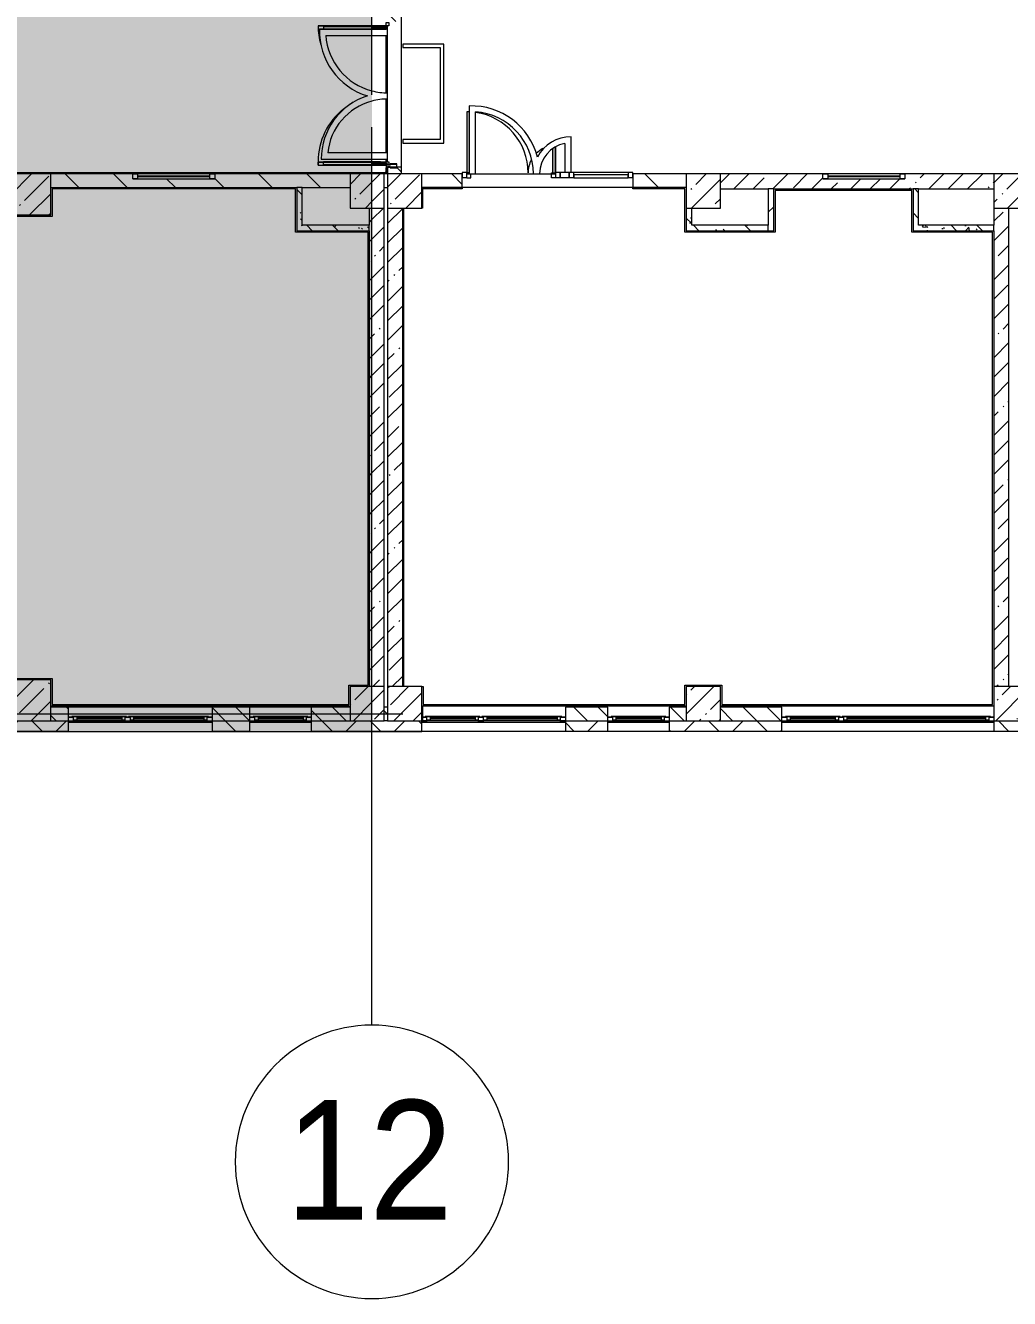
# Model space of a CAD drawing. Header units: millimetres. Extents: x -5507 to 191320, y -8553 to 29000.
# Drawn here: x 95580 to 109980, y -8553 to 10073 of the extents above; entities that cross this region are included whole.
import ezdxf

# ---------------------------------------------------------------- set-up
doc = ezdxf.new("R2010")
doc.units = ezdxf.units.MM
doc.linetypes.add('Осевая', pattern=[3175, 635, -476.25, 1587.5, -476.25])
doc.layers.add('A-DETL-GENF-4', color=7, linetype='Continuous', lineweight=9, true_color=0xc0c0c0, transparency=0.4)
for name, color, linetype, lineweight, true_color in [('A-DETL-GENF-5', 7, 'Continuous', 5, 0xb7b7b7), ('A-DETL-GENF-6', 7, 'Continuous', 5, 0xaaaaaa), ('A-DETL-GENF-7', 7, 'Continuous', 5, 0xe2e2e2), ('A-DOOR-1', 7, 'Continuous', 5, 0xaaaaaa), ('A-DOOR-2', 7, 'Continuous', 5, 0xe2e2e2), ('A-DOOR-3', 7, 'Continuous', 5, 0xb7b7b7), ('A-FLOR-1', 7, 'Continuous', 5, 0xb7b7b7), ('A-FLOR-2', 7, 'Continuous', 5, 0xaaaaaa), ('A-GLAZ-3', 7, 'Continuous', 5, 0x737373), ('A-WALL-5', 7, 'Continuous', 5, 0x737373), ('A-WALL-6', 7, 'Continuous', 9, 0x737373), ('I-WALL-3', 7, 'Continuous', 5, 0x737373), ('I-WALL-4', 7, 'Continuous', 5, 0x787878), ('S-COLS-1', 7, 'Continuous', 5, 0x737373)]:
    doc.layers.add(name, color=color, linetype=linetype, lineweight=lineweight, true_color=true_color)
for name, color, linetype, lineweight in [('A-GLAZ-2', 7, 'Continuous', 5), ('A-GLAZ-CURT-1', 7, 'Continuous', 5), ('A-GLAZ-CWMG-1', 7, 'Continuous', 5), ('A-WALL', 7, 'Continuous', 9), ('A-WALL-4', 7, 'Continuous', 5), ('I-WALL-2', 7, 'Continuous', 5), ('S-COLS-2', 7, 'Continuous', 5), ('Оси', 7, 'Continuous', 9), ('Оси-1', 7, 'Continuous', 20), ('Оси-2', 7, 'Осевая', 9)]:
    doc.layers.add(name, color=color, linetype=linetype, lineweight=lineweight)
doc.styles.add('Arial_1', font='arial.ttf', dxfattribs={"width": 0.9, "height": 1750})
pattern_1 = [(135, (62339.98, 0), (-176.7767, -176.7767), [])]
pattern_2 = [(45, (62340, 0), (-353.5534, 353.5534), []), (135, (62340, 0), (-353.5534, -353.5534), [])]
pattern_3 = [(45, (62340, 0), (-285.123, 285.123), []), (45, (62625.1, 0), (-285.123, 285.123), [504.031, -100.806, 16.764, -84.042])]
pattern_4 = [(135, (62340, 0), (-377.171, -377.171), [533.4, -88.9, 17.78, -88.9]), (135, (62340, 376.94), (-377.171, -377.171), []), (50, (62340, 0), (637.6445, -55.7866), [66.675, -733.425]), (355, (62340, 0), (-123.349, 668.699), [53.34, -586.74]), (100.451, (62393.1, -4.65), (514.299, 612.908), [56.665, -623.315]), (46.184, (62340, 177.8), (948.776, -147.15), [100.012, -1100.137]), (96.636, (62419, 165.5), (830.909, 865.997), [84.998, -934.973]), (351.184, (62340, 177.8), (830.918, 865.988), [80.01, -880.11]), (21, (62428.9, 133.35), (530.6506, -357.928), [66.675, -733.425]), (326, (62428.9, 133.35), (216.308, 644.6585), [53.34, -586.74]), (71.451, (62473.1, 103.5), (746.9596, 286.724), [56.665, -623.315]), (37.5, (62339.98, 0), (10.8105, 295.9426), [16.764, -562.864, 16.764, -578.866, -588.962]), (37.5, (62339.98, 0), (10.8105, 295.9426), [-1175.258, 16.764, -572.198]), (7.5, (62339.98, 0), (233.8692, 350.6318), [16.764, -322.834, 16.764, -549.529, -224.472]), (7.5, (62339.98, 0), (233.8692, 350.6318), [-905.891, 16.764, -207.708]), (327.5, (62141.73, 0), (474.5678, -20.0513), [16.764, -205.486, 16.764, -676.656, -920.115]), (327.5, (62141.73, 0), (474.5678, -20.0513), [-915.67, 16.764, -903.351]), (317.5, (62052.83, 0), (518.452, 88.9934), [16.764, -272.161, 16.764, -443.738, -653.415]), (317.5, (62052.83, 0), (518.452, 88.9934), [-749.427, 16.764, -636.651])]
pattern_5 = [(45, (-38240, -150), (-285.123, 285.123), []), (45, (-37954.88, -150), (-285.123, 285.123), [504.031, -100.806, 16.764, -84.042])]
pattern_6 = [(45, (-38240, -7650), (-285.123, 285.123), []), (45, (-37954.88, -7650), (-285.123, 285.123), [504.031, -100.806, 16.764, -84.042])]
pattern_7 = [(135, (62340, 0), (-353.5534, -353.5534), [])]

# ---------------------------------------------------------------- blocks, each defined once
blk = doc.blocks.new('BSC_Колонна _Прямоугольная - 500х500-23286270-3_5_1_птичка')
at = {"layer": 'S-COLS-2'}
h = blk.add_hatch(dxfattribs=at)
h.set_pattern_fill('FP_41', color=256, style=0, pattern_type=2)
h.set_pattern_definition([(45, (-38790, -7650), (-285.123, 285.123), []), (45, (-38504.88, -7650), (-285.123, 285.123), [504.031, -100.806, 16.764, -84.042])])
h.paths.add_polyline_path([(-250, -250), (250, -250), (250, 250), (-250, 250), (-250, 101)])
for p, q in [((250, 250), (-250, 250)), ((-250, 250), (-250, -250)), ((250, -250), (250, 250)), ((-250, -250), (250, -250))]:
    blk.add_line(p, q, dxfattribs=at)
blk = doc.blocks.new('BSC_Колонна _Прямоугольная - 500х500-V25-3_5_1_птичка')
at = {"layer": 'S-COLS-2'}
h = blk.add_hatch(dxfattribs=at)
h.set_pattern_fill('FP_42', color=256, style=0, pattern_type=2)
h.set_pattern_definition([(45, (-43160, -7650), (-285.123, 285.123), []), (45, (-42874.88, -7650), (-285.123, 285.123), [504.031, -100.806, 16.764, -84.042])])
h.paths.add_polyline_path([(250, -250), (250, 250), (-250, 250), (-250, -250)])
for p, q in [((250, 250), (-250, 250)), ((-250, 250), (-250, -250)), ((250, -250), (250, 250)), ((-250, -250), (250, -250))]:
    blk.add_line(p, q, dxfattribs=at)
blk = doc.blocks.new('BSC_Колонна _Прямоугольная - 500х500-V26-3_5_1_птичка')
at = {"layer": 'S-COLS-2'}
h = blk.add_hatch(dxfattribs=at)
h.set_pattern_fill('FP_43', color=256, style=0, pattern_type=2)
h.set_pattern_definition([(45, (-47660, -7650), (-285.123, 285.123), []), (45, (-47374.88, -7650), (-285.123, 285.123), [504.031, -100.806, 16.764, -84.042])])
h.paths.add_polyline_path([(250, -250), (250, 250), (-250, 250), (-250, -250), (-115, -250)])
for p, q in [((250, 250), (-250, 250)), ((-250, 250), (-250, -250)), ((250, -250), (250, 250)), ((-250, -250), (250, -250))]:
    blk.add_line(p, q, dxfattribs=at)
blk = doc.blocks.new('BSC_Колонна _Прямоугольная - 500х500-V31-3_5_1_птичка')
at = {"layer": 'S-COLS-2'}
h = blk.add_hatch(dxfattribs=at)
h.set_pattern_fill('FP_48', color=256, style=0, pattern_type=2)
h.set_pattern_definition([(45, (-38790, -150), (-285.123, 285.123), []), (45, (-38504.88, -150), (-285.123, 285.123), [504.031, -100.806, 16.764, -84.042])])
h.paths.add_polyline_path([(250, -250), (250, 250), (-250, 250), (-250, -250)])
for p, q in [((250, 250), (-250, 250)), ((-250, 250), (-250, -250)), ((250, -250), (250, 250)), ((-250, -250), (250, -250))]:
    blk.add_line(p, q, dxfattribs=at)
blk = doc.blocks.new('BSC_Колонна _Прямоугольная - 500х500-V32-3_5_1_птичка')
at = {"layer": 'S-COLS-2'}
h = blk.add_hatch(dxfattribs=at)
h.set_pattern_fill('FP_49', color=256, style=0, pattern_type=2)
h.set_pattern_definition([(45, (-43160, -150), (-285.123, 285.123), []), (45, (-42874.88, -150), (-285.123, 285.123), [504.031, -100.806, 16.764, -84.042])])
h.paths.add_polyline_path([(250, -250), (250, 250), (-250, 250), (-250, -250)])
for p, q in [((250, 250), (-250, 250)), ((-250, 250), (-250, -250)), ((250, -250), (250, 250)), ((-250, -250), (250, -250))]:
    blk.add_line(p, q, dxfattribs=at)
blk = doc.blocks.new('BSC_Колонна _Прямоугольная - 500х500-V33-3_5_1_птичка')
at = {"layer": 'S-COLS-2'}
h = blk.add_hatch(dxfattribs=at)
h.set_pattern_fill('FP_50', color=256, style=0, pattern_type=2)
h.set_pattern_definition([(45, (-47660, -150), (-285.123, 285.123), []), (45, (-47374.88, -150), (-285.123, 285.123), [504.031, -100.806, 16.764, -84.042])])
h.paths.add_polyline_path([(-250, -250), (250, -250), (250, 250), (-250, 250)])
for p, q in [((250, 250), (-250, 250)), ((-250, 250), (-250, -250)), ((250, -250), (250, 250)), ((-250, -250), (250, -250))]:
    blk.add_line(p, q, dxfattribs=at)
blk = doc.blocks.new('BSC_Колонна _Прямоугольная - 600х600-V49-3_5_1_птичка')
at = {"layer": 'S-COLS-2'}
h = blk.add_hatch(dxfattribs=at)
h.set_pattern_fill('FP_75', color=256, style=0, pattern_type=2)
h.set_pattern_definition([(45, (-33310, -7600), (-285.123, 285.123), []), (45, (-33024.88, -7600), (-285.123, 285.123), [504.031, -100.806, 16.764, -84.042])])
h.paths.add_polyline_path([(300, -300), (300, 300), (-300, 300), (-300, -300), (252, -300)])
at = {"layer": 'S-COLS-1'}
for p, q in [((300, 300), (-300, 300)), ((-300, 300), (-300, -300)), ((300, -300), (300, 300)), ((-300, -300), (300, -300))]:
    blk.add_line(p, q, dxfattribs=at)
blk = doc.blocks.new('BSC_Колонна _Прямоугольная - 600х600-V50-3_5_1_птичка')
at = {"layer": 'S-COLS-2'}
h = blk.add_hatch(dxfattribs=at)
h.set_pattern_fill('FP_76', color=256, style=0, pattern_type=2)
h.set_pattern_definition([(45, (-33310, -200), (-285.123, 285.123), []), (45, (-33024.88, -200), (-285.123, 285.123), [504.031, -100.806, 16.764, -84.042])])
h.paths.add_polyline_path([(300, -300), (300, 300), (-300, 300), (-300, -300), (252, -300)])
at = {"layer": 'S-COLS-1'}
for p, q in [((300, 300), (-300, 300)), ((-300, 300), (-300, -300)), ((300, -300), (300, 300)), ((-300, -300), (300, -300))]:
    blk.add_line(p, q, dxfattribs=at)
blk = doc.blocks.new('120_Окно_СКБ_2Ст - 120_Окно_СКБ_2Ст 2100х2400 _мал створка справа_-22446225-3_5_1_птичка')
at = {"layer": 'A-GLAZ-3'}
for p, q in [((-1050, -127), (-1050, -57)), ((-1050, -57), (-980, -57)), ((1050, -57), (-1050, -57)), ((-980, -127), (-1050, -127)), ((-1050, -127), (-1000, -127)), ((-980, -127), (-1000, -127)), ((-1000, -127), (-1000, -137)), ((-1000, -137), (170, -137)), ((170, -137), (-1000, -137)), ((-980, -57), (-980, -127)), ((150, -87), (-980, -87)), ((-980, -87), (-980, -127)), ((-930, -137), (-930, -87)), ((-930, -107), (100, -107)), ((100, -117), (-930, -117)), ((100, -137), (100, -87)), ((150, -127), (150, -57)), ((150, -57), (220, -57)), ((150, -127), (150, -87)), ((220, -127), (150, -127)), ((170, -127), (150, -127)), ((170, -127), (200, -127)), ((170, -137), (170, -127)), ((220, -127), (200, -127)), ((200, -127), (200, -137)), ((200, -137), (1000, -137)), ((1000, -137), (200, -137)), ((220, -57), (220, -127)), ((980, -87), (220, -87)), ((220, -87), (220, -127)), ((270, -137), (270, -87)), ((270, -107), (930, -107)), ((930, -117), (270, -117)), ((930, -137), (930, -87)), ((980, -127), (980, -57)), ((980, -57), (1050, -57)), ((980, -127), (980, -87)), ((1050, -127), (980, -127)), ((1000, -127), (980, -127)), ((1000, -127), (1050, -127)), ((1000, -137), (1000, -127)), ((1050, -57), (1050, -127))]:
    blk.add_line(p, q, dxfattribs=at)
blk = doc.blocks.new('120_Окно_СКБ_1Ст - 120_Окно_СКБ_1Ст 900х2500_h_-22445987-3_5_1_птичка')
at = {"layer": 'A-GLAZ-3'}
for p, q in [((-450, -127), (-450, -57)), ((-450, -57), (-380, -57)), ((450, -57), (-450, -57)), ((-380, -127), (-450, -127)), ((-450, -127), (-400, -127)), ((-380, -127), (-400, -127)), ((-400, -127), (-400, -137)), ((-400, -137), (400, -137)), ((400, -137), (-400, -137)), ((-380, -57), (-380, -127)), ((380, -87), (-380, -87)), ((-380, -87), (-380, -127)), ((-330, -137), (-330, -87)), ((-330, -107), (330, -107)), ((330, -117), (-330, -117)), ((330, -137), (330, -87)), ((380, -127), (380, -57)), ((380, -57), (450, -57)), ((380, -127), (380, -87)), ((450, -127), (380, -127)), ((400, -127), (380, -127)), ((400, -127), (450, -127)), ((400, -137), (400, -127)), ((450, -57), (450, -127))]:
    blk.add_line(p, q, dxfattribs=at)
blk = doc.blocks.new('120_Окно_СКБ_2Ст - 120_Окно_СКБ_2Ст 3100х2500 _мал_створка слева_ 2-V56-3_5_1_птичка')
at = {"layer": 'A-GLAZ-2'}
for p, q in [((-1550, -127), (-1550, -57)), ((-1550, -57), (-1480, -57)), ((1550, -57), (-1550, -57)), ((-1480, -127), (-1550, -127)), ((-1550, -127), (-1500, -127)), ((-1480, -127), (-1500, -127)), ((-1500, -127), (-1500, -137)), ((-1500, -137), (670, -137)), ((670, -137), (-1500, -137)), ((-1480, -57), (-1480, -127)), ((650, -87), (-1480, -87)), ((-1480, -87), (-1480, -127)), ((-1430, -137), (-1430, -87)), ((-1430, -107), (600, -107)), ((600, -117), (-1430, -117)), ((600, -137), (600, -87)), ((650, -127), (650, -57)), ((650, -57), (720, -57)), ((650, -127), (650, -87)), ((720, -127), (650, -127)), ((670, -127), (650, -127)), ((670, -127), (700, -127)), ((670, -137), (670, -127)), ((720, -127), (700, -127)), ((700, -127), (700, -137)), ((700, -137), (1500, -137)), ((1500, -137), (700, -137)), ((720, -57), (720, -127)), ((1480, -87), (720, -87)), ((720, -87), (720, -127)), ((770, -137), (770, -87)), ((770, -107), (1430, -107)), ((1430, -117), (770, -117)), ((1430, -137), (1430, -87)), ((1480, -127), (1480, -57)), ((1480, -57), (1550, -57)), ((1480, -127), (1480, -87)), ((1550, -127), (1480, -127)), ((1500, -127), (1480, -127)), ((1500, -127), (1550, -127)), ((1500, -137), (1500, -127)), ((1550, -57), (1550, -127))]:
    blk.add_line(p, q, dxfattribs=at)
blk = doc.blocks.new('120_Окно_СКБ_2Ст - 120_Окно_СКБ_2Ст 2100х2400 _мал створка справа_-V57-3_5_1_птичка')
at = {"layer": 'A-GLAZ-2'}
for p, q in [((-1050, -127), (-1050, -57)), ((-1050, -57), (-980, -57)), ((1050, -57), (-1050, -57)), ((-980, -127), (-1050, -127)), ((-1050, -127), (-1000, -127)), ((-980, -127), (-1000, -127)), ((-1000, -127), (-1000, -137)), ((-1000, -137), (170, -137)), ((170, -137), (-1000, -137)), ((-980, -57), (-980, -127)), ((150, -87), (-980, -87)), ((-980, -87), (-980, -127)), ((-930, -137), (-930, -87)), ((-930, -107), (100, -107)), ((100, -117), (-930, -117)), ((100, -137), (100, -87)), ((150, -127), (150, -57)), ((150, -57), (220, -57)), ((150, -127), (150, -87)), ((220, -127), (150, -127)), ((170, -127), (150, -127)), ((170, -127), (200, -127)), ((170, -137), (170, -127)), ((220, -127), (200, -127)), ((200, -127), (200, -137)), ((200, -137), (1000, -137)), ((1000, -137), (200, -137)), ((220, -57), (220, -127)), ((980, -87), (220, -87)), ((220, -87), (220, -127)), ((270, -137), (270, -87)), ((270, -107), (930, -107)), ((930, -117), (270, -117)), ((930, -137), (930, -87)), ((980, -127), (980, -57)), ((980, -57), (1050, -57)), ((980, -127), (980, -87)), ((1050, -127), (980, -127)), ((1000, -127), (980, -127)), ((1000, -127), (1050, -127)), ((1000, -137), (1000, -127)), ((1050, -57), (1050, -127))]:
    blk.add_line(p, q, dxfattribs=at)
blk = doc.blocks.new('120_Окно_СКБ_1Ст - 120_Окно_СКБ_1Ст 900х2500_h_-V54-3_5_1_птичка')
at = {"layer": 'A-GLAZ-2'}
for p, q in [((-450, -127), (-450, -57)), ((-450, -57), (-380, -57)), ((450, -57), (-450, -57)), ((-380, -127), (-450, -127)), ((-450, -127), (-400, -127)), ((-380, -127), (-400, -127)), ((-400, -127), (-400, -137)), ((-400, -137), (400, -137)), ((400, -137), (-400, -137)), ((-380, -57), (-380, -127)), ((380, -87), (-380, -87)), ((-380, -87), (-380, -127)), ((-330, -137), (-330, -87)), ((-330, -107), (330, -107)), ((330, -117), (-330, -117)), ((330, -137), (330, -87)), ((380, -127), (380, -57)), ((380, -57), (450, -57)), ((380, -127), (380, -87)), ((450, -127), (380, -127)), ((400, -127), (380, -127)), ((400, -127), (450, -127)), ((400, -137), (400, -127)), ((450, -57), (450, -127))]:
    blk.add_line(p, q, dxfattribs=at)
blk = doc.blocks.new('BSC_Колонна _Прямоугольная - 500х500-V82-3_5_1_птичка')
at = {"layer": 'S-COLS-2'}
h = blk.add_hatch(dxfattribs=at)
h.set_pattern_fill('FP_106', color=256, style=0, pattern_type=2)
h.set_pattern_definition(pattern_5)
h.paths.add_polyline_path([(-17, -250), (70, -250), (70, 250), (-250, 250), (-250, -250)])
h = blk.add_hatch(dxfattribs=at)
h.set_pattern_fill('FP_106', color=256, style=0, pattern_type=2)
h.set_pattern_definition(pattern_5)
h.paths.add_polyline_path([(250, -250), (250, 250), (70, 250), (70, -250)])
at = {"layer": 'S-COLS-1'}
for p, q in [((70, 250), (-250, 250)), ((-250, 250), (-250, -250)), ((-250, -250), (70, -250))]:
    blk.add_line(p, q, dxfattribs=at)
at = {"layer": 'S-COLS-2'}
for p, q in [((250, 250), (70, 250)), ((250, -250), (250, 250)), ((70, -250), (250, -250))]:
    blk.add_line(p, q, dxfattribs=at)
blk = doc.blocks.new('BSC_Колонна _Прямоугольная - 500х500-V83-3_5_1_птичка')
at = {"layer": 'S-COLS-2'}
h = blk.add_hatch(dxfattribs=at)
h.set_pattern_fill('FP_107', color=256, style=0, pattern_type=2)
h.set_pattern_definition(pattern_6)
h.paths.add_polyline_path([(-17, -250), (70, -250), (70, 250), (-250, 250), (-250, -250)])
h = blk.add_hatch(dxfattribs=at)
h.set_pattern_fill('FP_107', color=256, style=0, pattern_type=2)
h.set_pattern_definition(pattern_6)
h.paths.add_polyline_path([(250, -250), (250, 250), (70, 250), (70, -250)])
at = {"layer": 'S-COLS-1'}
for p, q in [((70, 250), (-250, 250)), ((-250, 250), (-250, -250)), ((-250, -250), (70, -250))]:
    blk.add_line(p, q, dxfattribs=at)
at = {"layer": 'S-COLS-2'}
for p, q in [((250, 250), (70, 250)), ((250, -250), (250, 250)), ((70, -250), (250, -250))]:
    blk.add_line(p, q, dxfattribs=at)
blk = doc.blocks.new('120_Окно_СКБ_1Ст - 120_Окно_СКБ_1Ст 400х1200 EI30-24228909-3_5_1_птичка')
at = {"layer": 'A-GLAZ-3'}
for p, q in [((-600, 30), (-600, 100)), ((-600, 100), (-530, 100)), ((600, 100), (-600, 100)), ((-530, 30), (-600, 30)), ((-600, 30), (600, 30)), ((-530, 100), (-530, 30)), ((530, 70), (-530, 70)), ((530, 60), (-530, 60)), ((530, 30), (530, 100)), ((530, 100), (600, 100)), ((600, 30), (530, 30)), ((600, 100), (600, 30))]:
    blk.add_line(p, q, dxfattribs=at)
blk = doc.blocks.new('Прямоугольный импост - 50 x 70 мм-V159-3_5_1_птичка')
at = {"layer": 'A-GLAZ-CWMG-1'}
for p, q in [((-70, 35), (0, 35)), ((-70, -35), (-70, 35)), ((0, 35), (0, -35)), ((0, -35), (-70, -35))]:
    blk.add_line(p, q, dxfattribs=at)
blk = doc.blocks.new('Дверь_Витражная_остекление_ - ДВН_ДАО_Главный вход_1200 в свету-V160-3_5_1_птичка')
at = {"layer": 'A-DOOR-2'}
for points in [[(-647, 30), (-613, 35), (-613, 925), (-647, 922), (-647, 35)], [(607, 30), (647, 35), (647, 410), (607, 378), (607, 35)]]:
    blk.add_hatch(color=256, dxfattribs=at).paths.add_polyline_path(points)
at = {"layer": 'A-DETL-GENF-6'}
for p, q in [((-613, 925), (-647, 925)), ((-647, 925), (-647, 35)), ((607, 385), (607, 30)), ((647, 35), (647, 410)), ((-647, 30), (-613, 30)), ((-613, 30), (-647, 30)), ((-592, -40), (-592, 15)), ((592, -40), (592, 30)), ((592, 30), (647, 30)), ((607, 30), (647, 30)), ((-647, -40), (-592, -40)), ((647, -40), (592, -40))]:
    blk.add_line(p, q, dxfattribs=at)
at = {"layer": 'A-DOOR-1'}
for p, q in [((-647, 925), (-647, 35)), ((647, 410), (647, 35))]:
    blk.add_line(p, q, dxfattribs=at)
for centre, radius, start, end in [((-647, 30), 895, 87.7864, 90), ((-647, 30), 895, 360, 81.929), ((647, 30), 400, 117.1206, 134.5389), ((647, 30), 400, 151.213, 180)]:
    blk.add_arc(centre, radius, start, end, dxfattribs=at)
blk = doc.blocks.new('Системная панель - Стемалит - 40мм-V161-3_5_1_птичка')
at = {"layer": 'A-GLAZ-CURT-1'}
for p, q in [((65, 35), (-65, 35)), ((-65, 35), (-65, -35)), ((65, -35), (65, 35)), ((-65, -35), (65, -35))]:
    blk.add_line(p, q, dxfattribs=at)
blk = doc.blocks.new('Прямоугольный импост - 50 x 70 мм-V162-3_5_1_птичка')
at = {"layer": 'A-GLAZ-CWMG-1'}
for p, q in [((-35, 35), (35, 35)), ((-35, -35), (-35, 35)), ((35, 35), (35, -35)), ((35, -35), (-35, -35))]:
    blk.add_line(p, q, dxfattribs=at)
blk = doc.blocks.new('Прямоугольный импост - 50 x 70 мм-V163-3_5_1_птичка')
at = {"layer": 'A-GLAZ-CWMG-1'}
for p, q in [((0, 35), (-70, 35)), ((-70, 35), (-70, -35)), ((0, -35), (0, 35)), ((-70, -35), (0, -35))]:
    blk.add_line(p, q, dxfattribs=at)
blk = doc.blocks.new('Системная панель - Стекло - 40мм-V164-3_5_1_птичка')
at = {"layer": 'A-GLAZ-CURT-1'}
for p, q in [((397.5, 0), (-397.5, 0)), ((-397.5, 0), (-397.5, -40)), ((397.5, -40), (397.5, 0)), ((-397.5, -40), (397.5, -40))]:
    blk.add_line(p, q, dxfattribs=at)
blk = doc.blocks.new('Прямоугольный импост - 50 x 70 мм-V165-3_5_1_птичка')
at = {"layer": 'A-GLAZ-CWMG-1'}
for p, q in [((-35, 35), (35, 35)), ((-35, -35), (-35, 35)), ((35, 35), (35, -35)), ((35, -35), (-35, -35))]:
    blk.add_line(p, q, dxfattribs=at)
blk = doc.blocks.new('Прямоугольный импост - 50 x 70 мм-V166-3_5_1_птичка')
at = {"layer": 'A-GLAZ-CWMG-1'}
blk.add_line((42060, 7920), (41265, 7920), dxfattribs=at)
blk = doc.blocks.new('Прямоугольный импост - Импост структурный с накладкой - 160мм Темный-31239214-3_5_1_птичка')
at = {"layer": 'A-GLAZ-CWMG-1'}
for p, q in [((-50, 0), (-50, 17)), ((-50, 17), (0, 17)), ((-40, 0), (-50, 0)), ((-40, -40), (-40, 0)), ((0, 0), (-10, 0)), ((-10, 0), (-10, -40)), ((0, 17), (0, 0)), ((-50, -140), (-50, -40)), ((-50, -40), (-40, -40)), ((0, -140), (-50, -140)), ((-10, -40), (0, -40)), ((0, -40), (0, -140))]:
    blk.add_line(p, q, dxfattribs=at)
blk = doc.blocks.new('Дверь_Витражная_остекление_ - ДВН_ДАО_Главный вход_1800 в свету 5-32258809-3_5_1_птичка')
at = {"layer": 'A-DETL-GENF-7'}
for points in [[(-948, -56), (-948, -20), (-993, -20), (-993, -226), (-948, -226)], [(1043, -20), (998, -20), (998, -226), (1043, -226)], [(-948, -313), (-948, -226), (-993, -226), (-993, -1013), (-948, -1013)], [(1043, -313), (1043, -226), (998, -226), (998, -1013), (1043, -1013)]]:
    blk.add_hatch(color=256, dxfattribs=at).paths.add_polyline_path(points)
at = {"layer": 'A-DETL-GENF-5'}
for p, q in [((-993, -1013), (-993, -226)), ((-993, -226), (-993, -1013)), ((-983, -933), (-983, -226)), ((-948, -1013), (-948, -226)), ((-948, -1013), (-948, -226)), ((989, -933), (989, -226)), ((998, -1013), (998, -226)), ((998, -226), (998, -1013)), ((1033, -933), (1033, -226)), ((1043, -1013), (1043, -226)), ((1043, -1013), (1043, -226)), ((-993, -933), (-948, -933)), ((-993, -1013), (-948, -1013)), ((-993, -1013), (-948, -1013)), ((1043, -933), (998, -933)), ((1043, -1013), (998, -1013)), ((998, -1013), (1043, -1013))]:
    blk.add_line(p, q, dxfattribs=at)
at = {"layer": 'A-DETL-GENF-6'}
for p, q in [((-948, -20), (-993, -20)), ((-993, -226), (-993, -20)), ((-948, -20), (-993, -20)), ((-993, -20), (-993, -226)), ((-993, -100), (-948, -100)), ((-983, -226), (-983, -100)), ((-948, -226), (-948, -20)), ((-948, -226), (-948, -20)), ((989, -226), (989, -100)), ((998, -226), (998, -20)), ((998, -20), (998, -226)), ((1043, -100), (998, -100)), ((1033, -226), (1033, -100)), ((1043, -226), (1043, -20)), ((1043, -226), (1043, -20))]:
    blk.add_line(p, q, dxfattribs=at)
at = {"layer": 'A-DOOR-1'}
for p, q in [((-1043, 20), (-993, 20)), ((-1043, -20), (-1043, 20)), ((-993, 20), (-993, -20)), ((993, 20), (1043, 20)), ((993, -20), (993, 20)), ((1043, 20), (1043, -20)), ((-993, -20), (-1043, -20)), ((-993, -226), (-993, -20)), ((993, -226), (993, -20)), ((1043, -20), (993, -20))]:
    blk.add_line(p, q, dxfattribs=at)
at = {"layer": 'A-DOOR-3'}
for p, q in [((-993, -1013), (-993, -226)), ((993, -1013), (993, -226))]:
    blk.add_line(p, q, dxfattribs=at)
for centre, start, end in [((993, -20), 208.9884, 212.16), ((993, -20), 218.4779, 270), ((-993, -20), 270, 285.599)]:
    blk.add_arc(centre, 993, start, end, dxfattribs=at)
blk = doc.blocks.new('Прямоугольный импост - Импост структурный с накладкой - 160мм Темный-31915521-3_5_1_птичка')
at = {"layer": 'A-GLAZ-CWMG-1'}
for p, q in [((-25, 0), (-25, 17)), ((-25, 17), (25, 17)), ((-15, 0), (-25, 0)), ((-15, -40), (-15, 0)), ((25, 0), (15, 0)), ((15, 0), (15, -40)), ((25, 17), (25, 0)), ((-25, -140), (-25, -40)), ((-25, -40), (-15, -40)), ((25, -140), (-25, -140)), ((15, -40), (25, -40)), ((25, -40), (25, -140))]:
    blk.add_line(p, q, dxfattribs=at)
blk = doc.blocks.new('120_Окно_СКБ_1Ст - 120_Окно_СКБ_1Ст 400х1200 EI30-V172-3_5_1_птичка')
at = {"layer": 'A-GLAZ-2'}
for p, q in [((-600, 40), (-600, 110)), ((-600, 110), (-530, 110)), ((600, 110), (-600, 110)), ((-530, 40), (-600, 40)), ((-600, 40), (600, 40)), ((-530, 110), (-530, 40)), ((530, 80), (-530, 80)), ((530, 70), (-530, 70)), ((530, 40), (530, 110)), ((530, 110), (600, 110)), ((600, 40), (530, 40)), ((600, 110), (600, 40))]:
    blk.add_line(p, q, dxfattribs=at)
blk = doc.blocks.new('Ось сетки - D8-29747960-3_5_1_птичка')
at = {"layer": 'Оси-1'}
for start, end in [(360, 180), (180, 360)]:
    blk.add_arc((0, 0), 4, start, end, dxfattribs=at)

msp = doc.modelspace()

# ---------------------------------------------------------------- hatches: boundary and pattern name
at = {"layer": 'A-DETL-GENF-4'}
msp.add_hatch(color=256, dxfattribs=at).paths.add_polyline_path([(98698.7, -258), (100650, -258), (100650, 15358), (62072, 15358), (62072, -258), (97766.6, -258)])
at = {"layer": 'A-WALL-4'}
h = msp.add_hatch(dxfattribs=at)
h.set_pattern_fill('FP_64', color=256, style=0, pattern_type=2)
h.set_pattern_definition(pattern_1)
h.paths.add_polyline_path([(94037.8, -100), (94450, -100), (94450, 100), (93222.8, 100), (93222.8, -100)])
h.paths.add_polyline_path([(100330, -100), (100330, 100), (99763, 100), (99763, -100)])
h.paths.add_polyline_path([(92173.4, -100), (92322.8, -100), (92322.8, 100), (92149.7, 100), (92149.7, -100)])
h.paths.add_polyline_path([(98698.7, -100), (98863, -100), (98863, 100), (98310, 100), (98310, -100)])
h.paths.add_polyline_path([(95950, -100), (96210, -100), (96210, 100), (95950, 100), (95950, 39.5)])
h.paths.add_polyline_path([(85050, -100), (85050, 100), (84850, 100), (84850, -100)])
h.paths.add_polyline_path([(81700, -100), (83050, -100), (83050, 100), (81700, 100)])
h.paths.add_polyline_path([(87150, -100), (87900, -100), (87900, 100), (87150, 100)])
h.paths.add_polyline_path([(88749.7, -100), (88749.7, 100), (88500, 100), (88500, -100)])
h.paths.add_polyline_path([(79600, -100), (79600, 100), (78850, 100), (78850, -100), (79122.9, -100)])
h.paths.add_polyline_path([(84250, -100), (84250, 100), (83950, 100), (83950, -100)])
h.paths.add_polyline_path([(69801, -100), (70000, -100), (70000, 100), (69170, 100), (69170, -100)])
h.paths.add_polyline_path([(73450, -100), (73450, 100), (72699.7, 100), (72699.7, -100)])
h.paths.add_polyline_path([(74350, -100), (74500, -100), (74500, 100), (74350, 100)])
h.paths.add_polyline_path([(77200, -100), (77950, -100), (77950, 100), (77200, 100)])
h = msp.add_hatch(dxfattribs=at)
h.set_pattern_fill('FP_64', color=256, style=0, pattern_type=2)
h.set_pattern_definition(pattern_1)
h.paths.add_polyline_path([(127596.5, -100), (127750, -100), (127750, 100), (127500, 100), (127500, -100)])
h.paths.add_polyline_path([(120150, -100), (120150, 100), (119250, 100), (119250, -100)])
h.paths.add_polyline_path([(123750, -100), (123950, -100), (123950, 100), (123750, 100), (123750, 42.9)])
h.paths.add_polyline_path([(126050, -100), (126600, -100), (126600, 100), (126050, 100)])
h.paths.add_polyline_path([(113350, -100), (113350, 100), (112600, 100), (112600, -100)])
h.paths.add_polyline_path([(110250, -100), (110500, -100), (110500, 100), (110250, 100), (110250, 5.7)])
h.paths.add_polyline_path([(106156.2, -100), (106650, -100), (106650, 100), (105750, 100), (105750, -100)])
h.paths.add_polyline_path([(114750, -100), (115000, -100), (115000, 100), (114750, 100), (114750, 33.3)])
h.paths.add_polyline_path([(117100, -100), (117850, -100), (117850, 100), (117100, 100)])
h.paths.add_polyline_path([(100830, -100), (100880, -100), (100880, 100), (100830, 100)])
h.paths.add_polyline_path([(103480, -100), (104100, -100), (104100, 100), (103480, 100)])
h.paths.add_polyline_path([(105000, -100), (105250, -100), (105250, 100), (105000, 100)])
h = msp.add_hatch(dxfattribs=at)
h.set_pattern_fill('FP_66', color=256, style=0, pattern_type=2)
h.set_pattern_definition(pattern_2)
h.paths.add_polyline_path([(88444.7, -250), (88749.7, -250), (88749.7, -100), (87150, -100), (87150, -250), (87512.5, -250)])
h.paths.add_polyline_path([(92322.8, -250), (92322.8, -100), (91549.7, -100), (91549.7, -250), (92173.4, -250)])
h.paths.add_polyline_path([(93222.8, -250), (94450, -250), (94450, -100), (93222.8, -100)])
h.paths.add_polyline_path([(100650, -250), (100650, -100), (99763, -100), (99763, -250), (100563.1, -250)])
h.paths.add_polyline_path([(98863, -250), (98863, -100), (98310, -100), (98310, -250), (98698.7, -250)])
h.paths.add_polyline_path([(95350, -250), (96210, -250), (96210, -100), (95350, -100)])
h.paths.add_polyline_path([(83050, -250), (83050, -100), (81700, -100), (81700, -250), (81919.4, -250)])
h.paths.add_polyline_path([(83950, -250), (85050, -250), (85050, -100), (83950, -100)])
h.paths.add_polyline_path([(77200, -250), (77950, -250), (77950, -100), (77200, -100)])
h.paths.add_polyline_path([(78850, -250), (79600, -250), (79600, -100), (78850, -100)])
h.paths.add_polyline_path([(75100, -250), (75100, -100), (74350, -100), (74350, -250), (74461.9, -250)])
h.paths.add_polyline_path([(63275.7, -250), (66070, -250), (66070, -100), (62080, -100), (62080, -250)])
h.paths.add_polyline_path([(72699.7, -250), (73450, -250), (73450, -100), (72699.7, -100)])
h.paths.add_polyline_path([(70599.7, -250), (70599.7, -100), (69170, -100), (69170, -250), (69801, -250)])
h = msp.add_hatch(dxfattribs=at)
h.set_pattern_fill('FP_66', color=256, style=0, pattern_type=2)
h.set_pattern_definition(pattern_2)
h.paths.add_polyline_path([(117100, -250), (117850, -250), (117850, -100), (117100, -100)])
h.paths.add_polyline_path([(118967.1, -250), (118967.1, -100), (118750, -100), (118750, -250)])
h.paths.add_polyline_path([(114545.9, -250), (115000, -250), (115000, -100), (114250, -100), (114250, -250)])
h.paths.add_polyline_path([(103480, -250), (104100, -250), (104100, -100), (103480, -100)])
h.paths.add_polyline_path([(105000, -250), (106650, -250), (106650, -100), (105000, -100)])
h.paths.add_polyline_path([(109750, -250), (110500, -250), (110500, -100), (109750, -100)])
h.paths.add_polyline_path([(101380, -250), (101380, -100), (100650, -100), (100650, -250)])
h.paths.add_polyline_path([(113350, -250), (113350, -100), (112600, -100), (112600, -250)])
at = {"layer": 'I-WALL-2'}
h = msp.add_hatch(dxfattribs=at)
h.set_pattern_fill('FP_65', color=256, style=0, pattern_type=2)
h.set_pattern_definition(pattern_7)
h.paths.add_polyline_path([(100880, 7900), (101080, 7900), (101080, 8000), (100880, 8000)])
h.paths.add_polyline_path([(100880, 10130), (101080, 10130), (101080, 10230), (100880, 10230)])
h = msp.add_hatch(dxfattribs=at)
h.set_pattern_fill('FP_65', color=256, style=0, pattern_type=2)
h.set_pattern_definition(pattern_7)
h.paths.add_polyline_path([(99630, 7700), (100330, 7700), (100330, 7900), (98350, 7900), (98350, 7830), (97150, 7830), (97150, 7900), (95950, 7900), (95950, 7700), (99550, 7700)])
h.paths.add_polyline_path([(92779.7, 7700), (92850, 7700), (92850, 7900), (92149.7, 7900), (92149.7, 7700), (92699.7, 7700)])
h = msp.add_hatch(dxfattribs=at)
h.set_pattern_fill('FP_65', color=256, style=0, pattern_type=2)
h.set_pattern_definition(pattern_7)
h.paths.add_polyline_path([(104470, 7700), (105250, 7700), (105250, 7900), (104470, 7900)])
h.paths.add_polyline_path([(101970, 7700), (101970, 7900), (101380, 7900), (101380, 7700)])
h.paths.add_polyline_path([(100880, 7700), (100880, 7900), (100830, 7900), (100830, 7700)])
h = msp.add_hatch(dxfattribs=at)
h.set_pattern_fill('FP_62', color=256, style=0, pattern_type=2)
h.set_pattern_definition(pattern_3)
h.paths.add_polyline_path([(108650, 7680), (109750, 7680), (109750, 7900), (108450, 7900), (108450, 7830), (107250, 7830), (107250, 7900), (105750, 7900), (105750, 7680), (108570, 7680)])
h = msp.add_hatch(dxfattribs=at)
h.set_pattern_fill('FP_67', color=256, style=0, pattern_type=2)
h.set_pattern_definition([(45, (62339.98, 0), (-176.7767, 176.7767), [])])
h.paths.add_polyline_path([(106530, 7070), (106530, 7680), (106450, 7680), (106450, 7070)])
h = msp.add_hatch(dxfattribs=at)
h.set_pattern_fill('FP_62', color=256, style=0, pattern_type=2)
h.set_pattern_definition(pattern_3)
h.paths.add_polyline_path([(100650, 400), (100650, 7400), (100610, 7400), (100610, 400)])
h = msp.add_hatch(dxfattribs=at)
h.set_pattern_fill('FP_62', color=256, style=0, pattern_type=2)
h.set_pattern_definition(pattern_3)
h.paths.add_polyline_path([(100650, 400), (100830, 400), (100830, 7400), (100650, 7400), (100650, 809.7)])
h = msp.add_hatch(dxfattribs=at)
h.set_pattern_fill('FP_62', color=256, style=0, pattern_type=2)
h.set_pattern_definition(pattern_3)
h.paths.add_polyline_path([(100880, 400), (101100, 400), (101100, 7400), (100880, 7400), (100880, 809.7)])
h = msp.add_hatch(dxfattribs=at)
h.set_pattern_fill('FP_62', color=256, style=0, pattern_type=2)
h.set_pattern_definition(pattern_3)
h.paths.add_polyline_path([(109970, 400), (109970, 7400), (109750, 7400), (109750, 400), (109960.5, 400)])
at = {"layer": 'I-WALL-4'}
h = msp.add_hatch(dxfattribs=at)
h.set_pattern_fill('FP_72', color=256, style=0, pattern_type=2)
h.set_pattern_definition(pattern_4)
h.paths.add_polyline_path([(99630, 7150), (99630, 7700), (99550, 7700), (99550, 7150)])
h = msp.add_hatch(dxfattribs=at)
h.set_pattern_fill('FP_72', color=256, style=0, pattern_type=2)
h.set_pattern_definition(pattern_4)
h.paths.add_polyline_path([(108650, 7070), (108650, 7680), (108570, 7680), (108570, 7070)])
h = msp.add_hatch(dxfattribs=at)
h.set_pattern_fill('FP_72', color=256, style=0, pattern_type=2)
h.set_pattern_definition(pattern_4)
h.paths.add_polyline_path([(105330, 7150), (105330, 7400), (105250, 7400), (105250, 7150)])
h = msp.add_hatch(dxfattribs=at)
h.set_pattern_fill('FP_72', color=256, style=0, pattern_type=2)
h.set_pattern_definition(pattern_4)
h.paths.add_polyline_path([(100610, 7070), (100610, 7150), (99550, 7150), (99550, 7070), (100563.1, 7070)])
h = msp.add_hatch(dxfattribs=at)
h.set_pattern_fill('FP_72', color=256, style=0, pattern_type=2)
h.set_pattern_definition(pattern_4)
h.paths.add_polyline_path([(106450, 7070), (106450, 7150), (105250, 7150), (105250, 7070), (106156.2, 7070)])
h = msp.add_hatch(dxfattribs=at)
h.set_pattern_fill('FP_72', color=256, style=0, pattern_type=2)
h.set_pattern_definition(pattern_4)
h.paths.add_polyline_path([(109750, 7070), (109750, 7150), (108650, 7150), (108650, 7070)])

# ---------------------------------------------------------------- linework, layer by layer
at = {"layer": 'A-FLOR-1'}
for p, q in [((100877, 10018), (99882.3, 10018)), ((99974.2, 9928), (100877, 9928)), ((100877, 8207.6), (100002.6, 8207.6)), ((99908, 8117.6), (100877, 8117.6)), ((95350, 7920), (100849.5, 7920)), ((99530, 7680), (95970, 7680)), ((95970, 7680), (95970, 7280)), ((99530, 7050), (99530, 7680)), ((95970, 7280), (95350, 7280)), ((100595, 7050), (99530, 7050)), ((100595, 420), (100595, 7050)), ((95330, 520), (95970, 520)), ((95970, 520), (95970, 140)), ((100310, 140), (100310, 420)), ((100310, 420), (100595, 420)), ((95970, 140), (100310, 140))]:
    msp.add_line(p, q, dxfattribs=at)
for centre, radius, start, end in [((100877, 9992), 995, 178.50265, 252.82384), ((100877, 9992), 905, 184.05524, 255.45477), ((100877, 8118), 969, 107.65196, 180.02266), ((100877, 8118), 879, 104.98919, 174.14835)]:
    msp.add_arc(centre, radius, start, end, dxfattribs=at)
at = {"layer": 'A-FLOR-2'}
for p, q in [((100859.5, 10065), (100859.5, 10018)), ((100860, 10018), (100860, 10065)), ((100859.5, 9928), (100859.5, 9088.1)), ((100860, 9088.1), (100860, 9928)), ((100877, 9928), (100877, 10018)), ((101700, 9799.8), (101100, 9799.8)), ((101100, 9799.8), (101100, 9749.8)), ((101100, 9749.8), (101650, 9749.8)), ((101650, 9749.8), (101650, 8401.7)), ((101700, 8351.7), (101700, 9799.8)), ((100859.5, 8995.9), (100859.5, 8207.6)), ((100860, 8207.6), (100860, 8995.9)), ((100880, 8997), (100880, 9087)), ((102074, 8894.4), (102074, 7900)), ((102164, 7900), (102164, 8806.8)), ((101650, 8401.7), (101100, 8401.7)), ((101100, 8401.7), (101100, 8351.7)), ((103564.1, 7920), (103564.1, 8443.9)), ((100877, 8117.6), (100877, 8207.6)), ((101100, 8351.7), (101700, 8351.7)), ((103474.1, 8346.4), (103474.1, 7920)), ((100859.5, 8117.6), (100859.5, 8080)), ((100860, 8080), (100860, 8117.6)), ((100859.5, 7991.2), (100859.5, 7931)), ((100859.5, 7911), (100859.5, 7900)), ((100860, 7931), (100860, 7990.6)), ((102074, 7900), (102164, 7900)), ((103012.6, 7903.5), (103102.7, 7903.5)), ((101970, 7680), (101390, 7680)), ((101390, 7680), (101390, 7400)), ((101970, 7700), (101970, 7680)), ((104470, 7680), (104470, 7700)), ((105230, 7680), (104470, 7680)), ((105230, 7050), (105230, 7680)), ((108550, 7660), (106550, 7660)), ((106550, 7660), (106550, 7050)), ((108550, 7050), (108550, 7660)), ((101110, 7400), (101110, 400)), ((101390, 7400), (101380, 7400)), ((106550, 7050), (105230, 7050)), ((109730, 7050), (108550, 7050)), ((109730, 140), (109730, 7050)), ((101380, 400), (101400, 400)), ((101400, 400), (101400, 140)), ((105230, 140), (105230, 420)), ((105230, 420), (105770, 420)), ((105770, 420), (105770, 140)), ((101400, 140), (105230, 140)), ((105770, 140), (109730, 140))]:
    msp.add_line(p, q, dxfattribs=at)
for centre, radius, start, end in [((100877, 8118), 879, 89.80445, 104.98919), ((100877, 9992), 905, 255.45477, 270.18994), ((102107.6, 7900), 995, 14.33829, 91.93805), ((102107.6, 7903.5), 905, 360, 86.42904), ((103556.6, 7900), 544, 89.21005, 153.06648), ((103556.6, 7900), 454, 100.46985, 179.55829)]:
    msp.add_arc(centre, radius, start, end, dxfattribs=at)
at = {"layer": 'A-WALL'}
for p, q in [((106530, 7680), (106450, 7680)), ((108650, 7680), (108570, 7680)), ((106450, 7070), (106450, 7150)), ((109750, 7070), (109750, 7150)), ((100880, -100), (100830, -100)), ((103480, -100), (104100, -100)), ((105000, -100), (105250, -100)), ((105750, -100), (106650, -100)), ((103480, -250), (104100, -250)), ((103480, -253), (104100, -253)), ((105000, -250), (106650, -250)), ((105000, -253), (106650, -253)), ((109750, -250), (110500, -250)), ((109750, -253), (110500, -253))]:
    msp.add_line(p, q, dxfattribs=at)
at = {"layer": 'A-WALL-4'}
for p, q in [((100869.5, 7931), (100849.5, 7931)), ((100849.5, 7931), (100849.5, 7911)), ((100849.5, 7911), (100869.5, 7911)), ((100869.5, 7911), (100869.5, 7931)), ((100880, 100), (100830, 100)), ((104100, 100), (103480, 100)), ((103480, 100), (103480, -258)), ((104100, -258), (104100, 100)), ((105250, 100), (105000, 100)), ((105000, 100), (105000, -258)), ((106650, 100), (105750, 100)), ((106650, -258), (106650, 100)), ((101380, -258), (101380, -100)), ((101380, -100), (101390, -100)), ((104100, -100), (105000, -100)), ((106650, -100), (109750, -100)), ((109750, -100), (109750, -258)), ((113350, -258), (101380, -258))]:
    msp.add_line(p, q, dxfattribs=at)
at = {"layer": 'A-WALL-5'}
for p, q in [((96210, 100), (95950, 100)), ((96210, -258), (96210, 100)), ((98863, 100), (98310, 100)), ((98310, 100), (98310, -258)), ((98863, -258), (98863, 100)), ((100330, 100), (99763, 100)), ((99763, 100), (99763, -258)), ((96210, -100), (98310, -100)), ((98863, -100), (99763, -100)), ((91549.7, -258), (101380, -258))]:
    msp.add_line(p, q, dxfattribs=at)
at = {"layer": 'A-WALL-6'}
for p, q in [((99630, 7700), (99550, 7700)), ((100610, 7070), (100610, 7150)), ((95950, -100), (96210, -100)), ((98310, -100), (98863, -100)), ((99763, -100), (100330, -100)), ((95350, -250), (96210, -250)), ((95350, -253), (96210, -253)), ((98310, -250), (98863, -250)), ((98310, -253), (98863, -253)), ((99763, -250), (101380, -250)), ((99763, -253), (101380, -253))]:
    msp.add_line(p, q, dxfattribs=at)
at = {"layer": 'I-WALL-2'}
for p, q in [((100880, 9087), (100880, 10065)), ((101080, 10230), (101080, 7900)), ((100880, 8080), (100880, 8997)), ((100880, 7900), (100830, 7900)), ((101080, 8000), (100880, 8000)), ((100880, 8000), (100880, 7900)), ((101970, 7900), (101380, 7900)), ((101970, 7700), (101970, 7900)), ((102040, 7900), (102074, 7900)), ((102164, 7900), (103335, 7900)), ((105250, 7900), (104470, 7900)), ((104470, 7900), (104470, 7700)), ((107250, 7900), (105750, 7900)), ((109750, 7900), (108450, 7900)), ((100830, 7700), (100880, 7700)), ((105250, 7700), (101380, 7700)), ((105750, 7680), (106450, 7680)), ((106450, 7680), (106450, 7150)), ((106530, 7070), (106530, 7680)), ((106530, 7680), (108570, 7680)), ((108570, 7680), (108570, 7070)), ((108650, 7150), (108650, 7680)), ((108650, 7680), (109750, 7680)), ((100830, 400), (100830, 7400)), ((100880, 7400), (100880, 400)), ((101100, 400), (101100, 7400)), ((105250, 7400), (105250, 7070)), ((105330, 7150), (105330, 7400)), ((109750, 7400), (109750, 7150)), ((109970, 400), (109970, 7400)), ((106450, 7150), (105330, 7150)), ((109750, 7150), (108650, 7150)), ((105250, 7070), (106530, 7070)), ((108570, 7070), (109750, 7070)), ((109750, 7070), (109750, 400)), ((101390, 120), (105250, 120)), ((101390, 120), (101390, -100)), ((105750, 120), (109750, 120)), ((103480, -100), (101390, -100))]:
    msp.add_line(p, q, dxfattribs=at)
at = {"layer": 'I-WALL-3'}
for p, q in [((97150, 7900), (95950, 7900)), ((100330, 7900), (98350, 7900)), ((95950, 7700), (99550, 7700)), ((99550, 7700), (99550, 7070)), ((99630, 7150), (99630, 7700)), ((99630, 7700), (100330, 7700)), ((100610, 7400), (100610, 7150)), ((100610, 7150), (99630, 7150)), ((99550, 7070), (100610, 7070)), ((100610, 7070), (100610, 400)), ((95950, 120), (100310, 120)), ((95970, 100), (95970, 120)), ((98310, 100), (96210, 100)), ((99763, 100), (98863, 100)), ((100310, 120), (100310, 100))]:
    msp.add_line(p, q, dxfattribs=at)
at = {"layer": 'Оси'}
for p, q in [((100650, -4552.8), (100650, 7947.2)), ((88600, 0), (101100, 0))]:
    msp.add_line(p, q, dxfattribs=at)
at = {"layer": 'Оси-2'}
msp.add_line((100650, 7947.2), (100650, 11277.7), dxfattribs=at)

# ---------------------------------------------------------------- block references
at = {"layer": 'A-DOOR-1', "rotation": 269.9999999999999}
msp.add_blockref('Дверь_Витражная_остекление_ - ДВН_ДАО_Главный вход_1800 в свету 5-32258809-3_5_1_птичка', (100876, 9072.5), dxfattribs=at)
at = {"layer": 'A-DOOR-1'}
msp.add_blockref('Дверь_Витражная_остекление_ - ДВН_ДАО_Главный вход_1200 в свету-V160-3_5_1_птичка', (102687.5, 7885), dxfattribs=at)
at = {"layer": 'A-GLAZ-2'}
msp.add_blockref('120_Окно_СКБ_1Ст - 120_Окно_СКБ_1Ст 400х1200 EI30-V172-3_5_1_птичка', (107850, 7790), dxfattribs=at)
at = {"layer": 'A-GLAZ-2', "rotation": 180}
for name, p in [('120_Окно_СКБ_2Ст - 120_Окно_СКБ_2Ст 2100х2400 _мал створка справа_-V57-3_5_1_птичка', (102430, -175)), ('120_Окно_СКБ_1Ст - 120_Окно_СКБ_1Ст 900х2500_h_-V54-3_5_1_птичка', (104550, -175)), ('120_Окно_СКБ_2Ст - 120_Окно_СКБ_2Ст 3100х2500 _мал_створка слева_ 2-V56-3_5_1_птичка', (108200, -175))]:
    msp.add_blockref(name, p, dxfattribs=at)
at = {"layer": 'A-GLAZ-3'}
msp.add_blockref('120_Окно_СКБ_1Ст - 120_Окно_СКБ_1Ст 400х1200 EI30-24228909-3_5_1_птичка', (97750, 7800), dxfattribs=at)
at = {"layer": 'A-GLAZ-3', "rotation": 180}
for name, p in [('120_Окно_СКБ_2Ст - 120_Окно_СКБ_2Ст 2100х2400 _мал створка справа_-22446225-3_5_1_птичка', (97260, -175)), ('120_Окно_СКБ_1Ст - 120_Окно_СКБ_1Ст 900х2500_h_-22445987-3_5_1_птичка', (99313, -175))]:
    msp.add_blockref(name, p, dxfattribs=at)
at = {"layer": 'A-GLAZ-CURT-1'}
for name, p in [('Системная панель - Стемалит - 40мм-V161-3_5_1_птичка', (103470, 7885)), ('Системная панель - Стекло - 40мм-V164-3_5_1_птичка', (104002.5, 7885))]:
    msp.add_blockref(name, p, dxfattribs=at)
at = {"layer": 'A-GLAZ-CWMG-1', "extrusion": (0, 0, -1)}
for name, p, rotation in [('Прямоугольный импост - Импост структурный с накладкой - 160мм Темный-31239214-3_5_1_птичка', (-100876, 8000), 270.0000000000001), ('Прямоугольный импост - Импост структурный с накладкой - 160мм Темный-31915521-3_5_1_птичка', (-100876, 8015), 270.0000000000001), ('Прямоугольный импост - 50 x 70 мм-V162-3_5_1_птичка', (-103370, 7885), 180), ('Прямоугольный импост - 50 x 70 мм-V165-3_5_1_птичка', (-103570, 7885), 180), ('Прямоугольный импост - 50 x 70 мм-V159-3_5_1_птичка', (-104470, 7885), 180)]:
    msp.add_blockref(name, p, dxfattribs=dict(at, rotation=rotation))
at = {"layer": 'A-GLAZ-CWMG-1', "rotation": 180}
msp.add_blockref('Прямоугольный импост - 50 x 70 мм-V163-3_5_1_птичка', (101970, 7885), dxfattribs=at)
at = {"layer": 'A-GLAZ-CWMG-1'}
msp.add_blockref('Прямоугольный импост - 50 x 70 мм-V166-3_5_1_птичка', (62340, 0), dxfattribs=at)
at = {"layer": 'S-COLS-1'}
for name, p in [('BSC_Колонна _Прямоугольная - 600х600-V49-3_5_1_птичка', (95650, 7600)), ('BSC_Колонна _Прямоугольная - 600х600-V50-3_5_1_птичка', (95650, 200))]:
    msp.add_blockref(name, p, dxfattribs=at)
at = {"layer": 'S-COLS-2'}
for name, p in [('BSC_Колонна _Прямоугольная - 500х500-V83-3_5_1_птичка', (100580, 7650)), ('BSC_Колонна _Прямоугольная - 500х500-23286270-3_5_1_птичка', (101130, 7650)), ('BSC_Колонна _Прямоугольная - 500х500-V25-3_5_1_птичка', (105500, 7650)), ('BSC_Колонна _Прямоугольная - 500х500-V26-3_5_1_птичка', (110000, 7650)), ('BSC_Колонна _Прямоугольная - 500х500-V82-3_5_1_птичка', (100580, 150)), ('BSC_Колонна _Прямоугольная - 500х500-V31-3_5_1_птичка', (101130, 150)), ('BSC_Колонна _Прямоугольная - 500х500-V32-3_5_1_птичка', (105500, 150)), ('BSC_Колонна _Прямоугольная - 500х500-V33-3_5_1_птичка', (110000, 150))]:
    msp.add_blockref(name, p, dxfattribs=at)
at = {"layer": 'Оси-1', "xscale": 499.9999999999995, "yscale": 499.9999999999995, "zscale": 499.9999999999995}
msp.add_blockref('Ось сетки - D8-29747960-3_5_1_птичка', (100650, -6552.8), dxfattribs=at)

# ---------------------------------------------------------------- texts
at = {"layer": 'Оси', "insert": (99386.9, -5649.6), "char_height": 1750, "width": 3030.379, "attachment_point": 1, "style": 'Arial_1'}
msp.add_mtext('12', dxfattribs=at)

doc.saveas('drawing.dxf')
